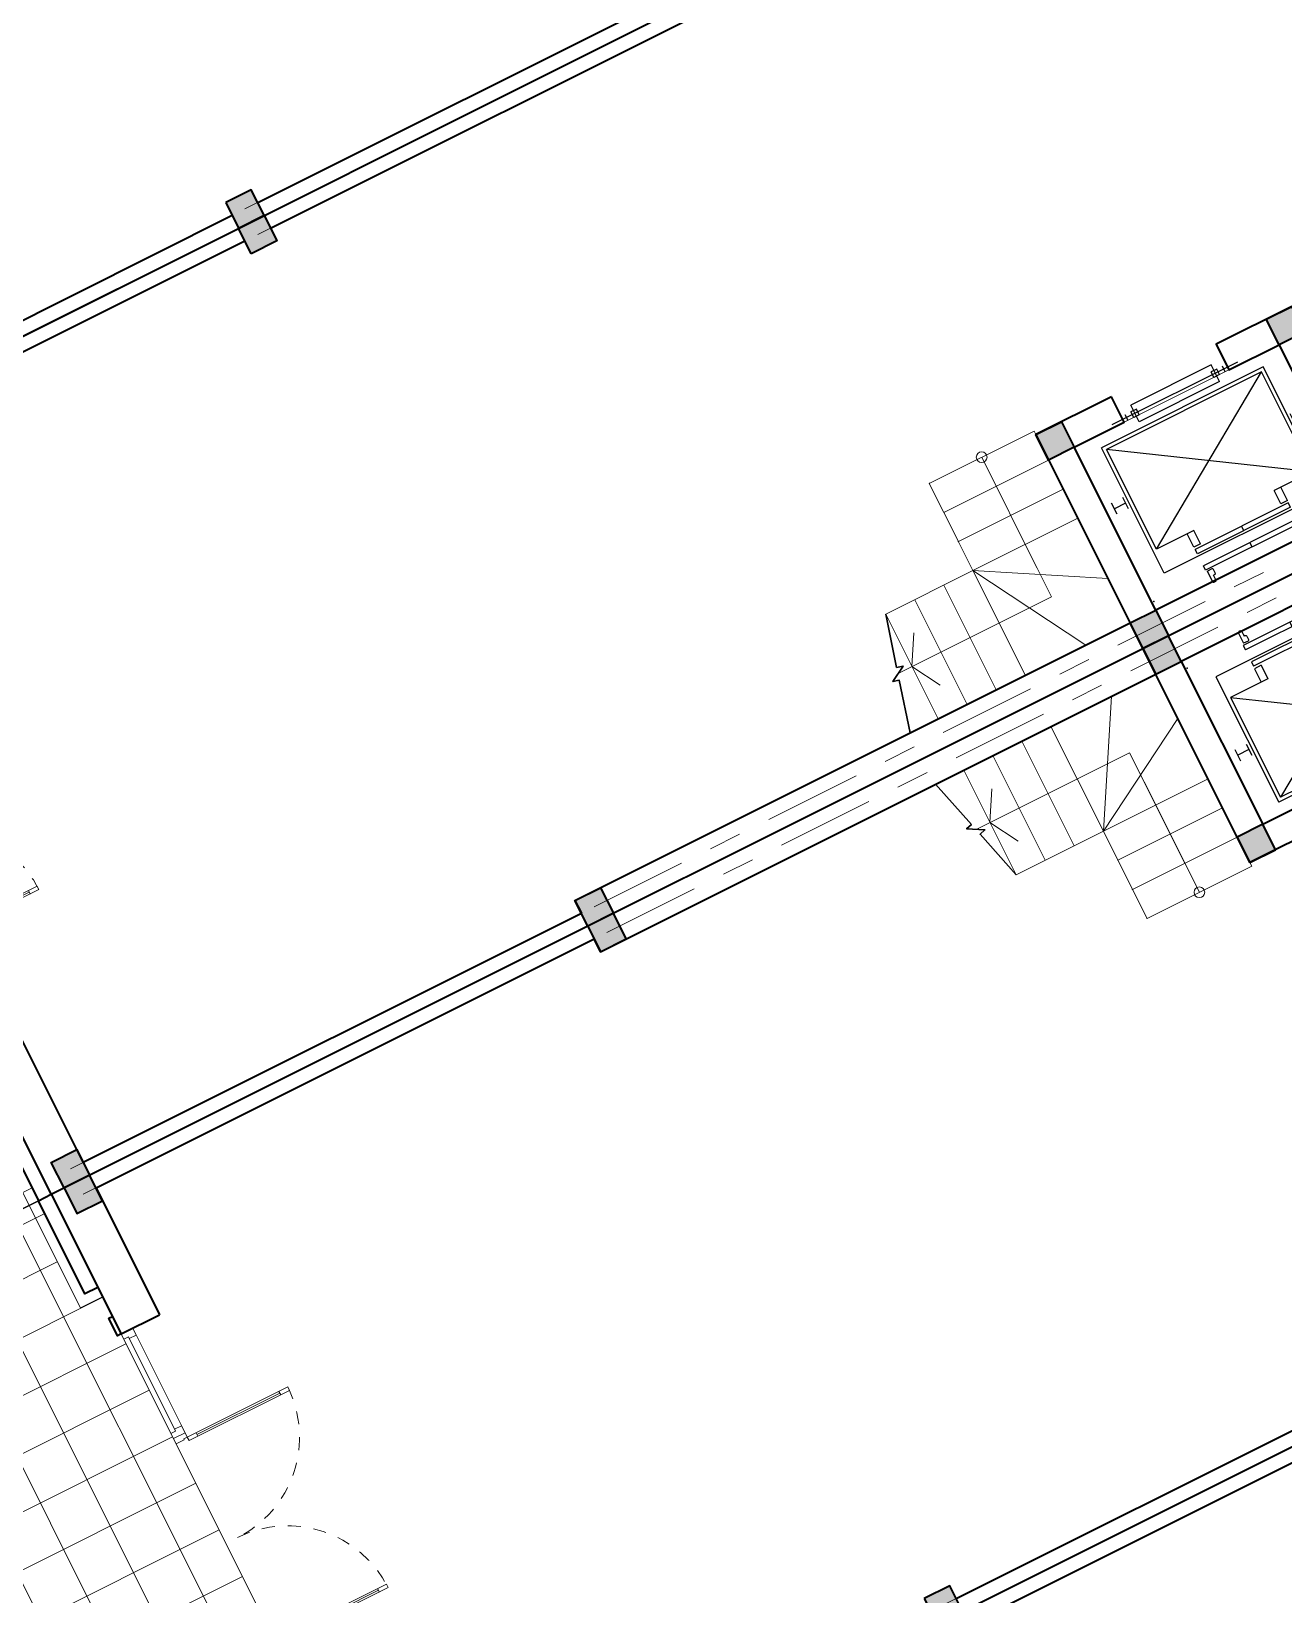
# Model space of a CAD drawing. Header units: millimetres. Extents: x 567980 to 569372, y 2065777 to 2066674.
# Drawn here: x 568865.12 to 568874.74, y 2066349.71 to 2066361.73 of the extents above; entities that cross this region are included whole.
import ezdxf

# ---------------------------------------------------------------- set-up
doc = ezdxf.new("R2010")
doc.units = ezdxf.units.MM
doc.linetypes.add('CENTER', pattern=[3, 1.5, -0.5, 0.5, -0.5])
doc.linetypes.add('HIDDEN2', pattern=[0.1875, 0.125, -0.0625])
for name, color, linetype, lineweight in [('A-COT VACH', 2, 'Continuous', 35), ('A-CUA', 25, 'Continuous', 5), ('A-HATCH', 251, 'Continuous', 5), ('A-NET CAT', 214, 'Continuous', 30), ('A-NET THAY', 125, 'Continuous', 18), ('A-NOI THAT', 44, 'Continuous', 9), ('A-TRUC', 250, 'CENTER', 5), ('A-TUONG', 255, 'Continuous', 35), ('boDnv', 54, 'Continuous', 25)]:
    doc.layers.add(name, color=color, linetype=linetype, lineweight=lineweight)
for name, color, linetype in [('A-NOITHAT', 252, 'Continuous'), ('ChiaLo', 128, 'CENTER'), ('LoLK', 6, 'Continuous')]:
    doc.layers.add(name, color=color, linetype=linetype)

# ---------------------------------------------------------------- blocks, each defined once
blk = doc.blocks.new('NEN')
at = {"layer": 'ChiaLo', "ltscale": 5}
for points in [[(162.519, -14.831), (196.953, 2.391)], [(165.203, -20.197), (199.637, -2.976)], [(167.887, -25.564), (202.321, -8.342)]]:
    blk.add_lwpolyline(points, dxfattribs=at)
at = {"layer": 'LoLK'}
for points in [[(180.407, -5.885), (177.723, -0.519), (159.835, -9.465), (162.519, -14.831)], [(180.407, -5.885), (162.519, -14.831), (165.203, -20.197), (183.091, -11.251)], [(183.091, -11.251), (165.203, -20.197), (167.887, -25.564), (185.775, -16.617)], [(185.775, -16.617), (167.887, -25.564), (170.571, -30.93), (188.459, -21.984)]]:
    blk.add_lwpolyline(points, close=True, dxfattribs=at)
blk = doc.blocks.new('NEN NO1')
at = {"layer": 'LoLK'}
for points in [[(-31.635, 20), (-37.635, 20), (-37.635, 0), (-31.635, 0)], [(-31.635, 20), (-31.635, 0), (-25.635, 0), (-25.635, 20)], [(-25.635, 20), (-25.635, 0), (-19.635, 0), (-19.635, 20)], [(-19.635, 20), (-19.635, 0), (-13.635, 0), (-13.635, 20)]]:
    blk.add_lwpolyline(points, close=True, dxfattribs=at)
blk = doc.blocks.new('AP11B2')
at = {"layer": 'A-NOITHAT'}
for p, q in [((558, 1417), (-568, 1417)), ((-435, 1392), (-435, 1442)), ((-385, 1392), (-385, 1442)), ((-335, 1442), (-385, 1442)), ((-335, 1392), (-385, 1392)), ((360, 1492), (-360, 1492)), ((-360, 1342), (-360, 1492)), ((-335, 1392), (-335, 1442)), ((385, 1442), (335, 1442)), ((335, 1392), (335, 1442)), ((385, 1392), (335, 1392)), ((360, 1342), (360, 1492)), ((385, 1392), (385, 1442)), ((435, 1392), (435, 1442)), ((-725, 166), (-725, 1292)), ((725, 1292), (-725, 1292)), ((-695, 366), (-695, 1262)), ((695, 1262), (-695, 1262)), ((695, 366), (-695, 1262)), ((-695, 366), (695, 1262)), ((360, 1342), (-360, 1342)), ((695, 366), (695, 1262)), ((725, 166), (725, 1292)), ((-850, 757), (-850, 857)), ((-750, 807), (-850, 807)), ((-750, 757), (-750, 857)), ((750, 757), (750, 857)), ((750, 807), (850, 807)), ((850, 757), (850, 857)), ((-360, 366), (-695, 366)), ((-420, 246), (-420, 366)), ((-360, 246), (-360, 366)), ((695, 366), (360, 366)), ((360, 246), (360, 366)), ((420, 246), (420, 366)), ((725, 166), (-725, 166)), ((-360, 246), (-420, 246)), ((417, 226), (-417, 226)), ((-417, 186), (-417, 226)), ((417, 186), (-417, 186)), ((0, 186), (0, 226)), ((420, 246), (360, 246)), ((417, 186), (417, 226)), ((417, 79), (-417, 79)), ((-417, 39), (-417, 79)), ((417, 39), (-417, 39)), ((-407, -67), (-407, 25)), ((-367, 25), (-407, 25)), ((-357, -15), (-357, 15)), ((0, 39), (0, 79)), ((357, -15), (357, 15)), ((407, 25), (367, 25)), ((407, -67), (407, 25)), ((417, 39), (417, 79)), ((-387, -77), (-397, -77)), ((-377, -67), (-377, -25)), ((-367, -25), (-377, -25)), ((377, -25), (367, -25)), ((377, -67), (377, -25)), ((397, -77), (387, -77))]:
    blk.add_line(p, q, dxfattribs=at)
for centre, start, end in [((-367, 15), 0, 90), ((367, 15), 90, 180), ((-397, -67), 180, 270), ((-387, -67), 270, 0), ((-367, -15), 270, 0), ((367, -15), 180, 270), ((387, -67), 180, 270), ((397, -67), 270, 0)]:
    blk.add_arc(centre, 10, start, end, dxfattribs=at)
for p in [(-900, 0), (900, 0)]:
    blk.add_point(p, dxfattribs=at)
blk = doc.blocks.new('cot 220')
at = {"layer": 'A-COT VACH'}
h = blk.add_hatch(color=256, dxfattribs=at)
h.dxf.hatch_style = 1
h.paths.add_polyline_path([(110, 110), (-110, 110), (-110, -110), (110, -110)])
blk.add_lwpolyline([(-110, -110), (110, -110), (110, 110), (-110, 110)], close=True, dxfattribs=at)
blk = doc.blocks.new('cot gia md a1')
at = {"layer": 'A-NET THAY'}
blk.add_lwpolyline([(880, 0), (880, -190), (0, -190), (0, -110)], dxfattribs=at)
at = {"layer": 'A-TUONG'}
blk.add_lwpolyline([(800, 0), (800, -110), (0, -110), (0, 0)], dxfattribs=at)
blk = doc.blocks.new('phao cua chinh mb a1')
at = {"layer": 'A-TUONG'}
blk.add_lwpolyline([(0, 0), (0, -30), (-150, -30), (-150, 0)], dxfattribs=at)
blk = doc.blocks.new('*U305')
for p, q in [((90, -100), (50, -100)), ((70, -100), (70, -1050)), ((2310, -100), (2350, -100)), ((2330, -100), (2330, -1050)), ((90, -1050), (50, -1050)), ((2310, -1050), (2350, -1050))]:
    blk.add_line(p, q)
for points in [[(0, 133), (60, 133), (60, 40), (50, 40), (50, 0), (0, 0)], [(2400, 133), (2340, 133), (2340, 40), (2350, 40), (2350, 0), (2400, 0)], [(50, 0), (90, 0), (90, -1150), (50, -1150)], [(2350, 0), (2310, 0), (2310, -1150), (2350, -1150)]]:
    blk.add_lwpolyline(points, close=True)
at = {"linetype": 'HIDDEN2'}
for centre, start, end in [((50, 0), 270, 0), ((2350, 0), 180, 270)]:
    blk.add_arc(centre, 1150, start, end, dxfattribs=at)
blk = doc.blocks.new('*U303')
at = {"ltscale": 10}
for p, q in [((900, 0), (0, 0)), ((855, -60), (45, -60)), ((855, -100), (45, -100))]:
    blk.add_line(p, q, dxfattribs=at)
for points in [[(0, -100), (45, -100), (45, -60), (60, -60), (60, 0), (0, 0)], [(900, -100), (855, -100), (855, -60), (840, -60), (840, 0), (900, 0)]]:
    blk.add_lwpolyline(points, close=True, dxfattribs=at)
blk = doc.blocks.new('MBT1 A1')
at = {"layer": 'A-HATCH'}
h = blk.add_hatch(dxfattribs=at)
h.set_pattern_fill('SQRTMPLT', color=256, scale=0.4, pattern_type=2)
h.set_pattern_definition([(6e-15, (-410.51707, -66.48982), (-3e-17, 0.4), []), (90, (-410.51707, -66.48982), (-0.4, 0), [])])
h.paths.add_polyline_path([(5.89, -17.3), (5.12, -17.3), (5.12, -17.11), (4.95, -17.11), (4.95, -17.14), (4.8, -17.14), (4.8, -17.11), (1.2, -17.11), (1.2, -17.14), (1.05, -17.14), (1.05, -17.11), (0.88, -17.11), (0.88, -17.3), (0.11, -17.3), (0.11, -19.33), (3.1, -19.33), (3.1, -19.78), (3.1, -19.89), (5.5, -19.89), (5.5, -19.78), (5.89, -19.78)])
at = {"layer": 'A-NET CAT'}
blk.add_lwpolyline([(1.12, -9.38), (0.717, -9.488), (0.704, -9.439), (0.633, -9.562), (0.62, -9.514), (0.22, -9.621)], dxfattribs=at)
at = {"layer": 'A-NET THAY', "ltscale": 100}
for p, q in [((1.62, -7.08), (1.62, -6.18)), ((1.12, -8.63), (0.601, -7.73)), ((1.12, -8.63), (1.12, -7.73)), ((1.37, -8.63), (1.37, -7.73)), ((1.62, -8.63), (1.62, -7.73)), ((1.12, -8.63), (0.22, -8.11)), ((1.12, -8.63), (0.22, -8.63)), ((1.12, -8.63), (1.12, -9.38)), ((1.62, -8.63), (1.12, -8.63)), ((1.87, -8.63), (1.37, -8.63)), ((1.12, -8.88), (0.22, -8.88)), ((1.12, -9.13), (0.22, -9.13)), ((1.12, -9.38), (0.22, -9.38))]:
    blk.add_line(p, q, dxfattribs=at)
at = {"layer": 'A-NET THAY', "color": 251, "ltscale": 10}
for p, q in [((1.62, -8.18), (0.67, -8.18)), ((0.67, -9.498), (0.67, -8.18)), ((1.87, -8.18), (0.92, -8.18))]:
    blk.add_line(p, q, dxfattribs=at)
at = {"layer": 'A-NET THAY'}
blk.add_line((1.2, -17.11), (4.8, -17.11), dxfattribs=at)
at = {"layer": 'A-NET THAY', "ltscale": 100}
blk.add_lwpolyline([(1.87, -8.63), (1.87, -7.73), (1.84, -7.73)], dxfattribs=at)
at = {"layer": 'A-NET THAY', "ltscale": 10}
blk.add_lwpolyline([(0.446, -9.25), (0.67, -9.38), (0.894, -9.25)], dxfattribs=at)
at = {"layer": 'A-NET THAY'}
blk.add_lwpolyline([(0, -19.78), (0, -17.22), (0.11, -17.22), (0.11, -19.78)], close=True, dxfattribs=at)
at = {"layer": 'A-NET THAY', "ltscale": 10}
blk.add_circle((1.87, -8.18), 0.0412, dxfattribs=at)
at = {"layer": 'A-NET THAY', "ltscale": 100}
for p in [(1.37, -8.63), (1.37, -8.63), (1.62, -8.63), (1.62, -8.63), (1.87, -8.63), (1.87, -8.63)]:
    blk.add_point(p, dxfattribs=at)
at = {"layer": 'A-TRUC', "ltscale": 0.5}
for p, q in [((0.11, -16.89), (0.11, -2.11)), ((5.89, -16.89), (5.89, -2.11))]:
    blk.add_line(p, q, dxfattribs=at)
at = {"layer": 'A-TUONG'}
for p, q in [((0, -17.11), (0, -2)), ((6, -17.11), (6, -2)), ((5.89, -12.28), (5.89, -2.22)), ((0.22, -12.5), (0.22, -7.73)), ((0.22, -12.5), (0.11, -12.5)), ((0.11, -16.78), (0.11, -12.5)), ((5.89, -16.78), (5.89, -12.5)), ((0.11, -16.78), (1.2, -16.78)), ((1.2, -17.11), (1.2, -16.78)), ((0, -17.11), (1.2, -17.11))]:
    blk.add_line(p, q, dxfattribs=at)
at = {"layer": 'A-TUONG', "ltscale": 100}
blk.add_lwpolyline([(1.84, -7.08), (1.84, -7.73), (0, -7.73), (0, -5.53), (1.84, -5.53), (1.84, -6.18), (1.62, -6.18), (1.62, -5.75), (0.22, -5.75), (0.22, -7.51), (1.62, -7.51), (1.62, -7.08)], close=True, dxfattribs=at)
at = {"layer": 'A-TUONG'}
blk.add_lwpolyline([(5.78, -12.5), (6, -12.5), (6, -12.28), (5.78, -12.28)], close=True, dxfattribs=at)
at = {"layer": 'A-COT VACH', "xscale": 0.001, "yscale": 0.001, "zscale": 0.001}
for p in [(1.73, -5.64), (0.11, -7.62), (1.73, -7.62), (0.11, -12.39), (5.89, -12.39), (0.11, -16.89)]:
    blk.add_blockref('cot 220', p, dxfattribs=at)
at = {"layer": 'A-CUA', "extrusion": (0, 0, -1), "xscale": 0.0007500000000000045, "yscale": 0.0007500000000000045, "zscale": -0.0007500000000000046, "rotation": 179.9999363377021}
blk.add_blockref('*U305', (-2.1, -17.01), dxfattribs=at)
at = {"layer": 'A-CUA', "xscale": 0.001, "yscale": 0.001, "zscale": 0.001, "rotation": 6.366229791333411e-05}
blk.add_blockref('*U303', (1.2, -17.01), dxfattribs=at)
at = {"layer": 'A-NET THAY', "xscale": 0.001, "yscale": 0.001, "zscale": 0.001}
for name, p in [('cot gia md a1', (0, -17.11)), ('phao cua chinh mb a1', (1.2, -17.11))]:
    blk.add_blockref(name, p, dxfattribs=at)
at = {"layer": 'A-NOI THAT', "linetype": 'Continuous', "xscale": -0.0009583333333333351, "yscale": 0.0009583333333333351, "zscale": 0.0009583333333333339, "rotation": 270}
blk.add_blockref('AP11B2', (0.286, -6.63), dxfattribs=at)
blk = doc.blocks.new('MBT1 NO1')
at = {"layer": 'LoLK'}
for name, p in [('NEN NO1', (0, 0)), ('MBT1 A1', (-37.635, 20)), ('MBT1 A1', (-25.635, 20))]:
    blk.add_blockref(name, p, dxfattribs=at)
at = {"layer": 'LoLK', "xscale": -1}
for p in [(-25.635, 20), (-13.635, 20)]:
    blk.add_blockref('MBT1 A1', p, dxfattribs=at)

msp = doc.modelspace()

# ---------------------------------------------------------------- block references
at = {"layer": 'boDnv'}
msp.add_blockref('NEN', (568697.481, 2066371.697), dxfattribs=at)

# ---------------------------------------------------------------- next in the draw order: block references
at = {"layer": 'LoLK', "rotation": 296.5718179020918}
msp.add_blockref('MBT1 NO1', (568874.151, 2066328.572), dxfattribs=at)

doc.saveas('drawing.dxf')
